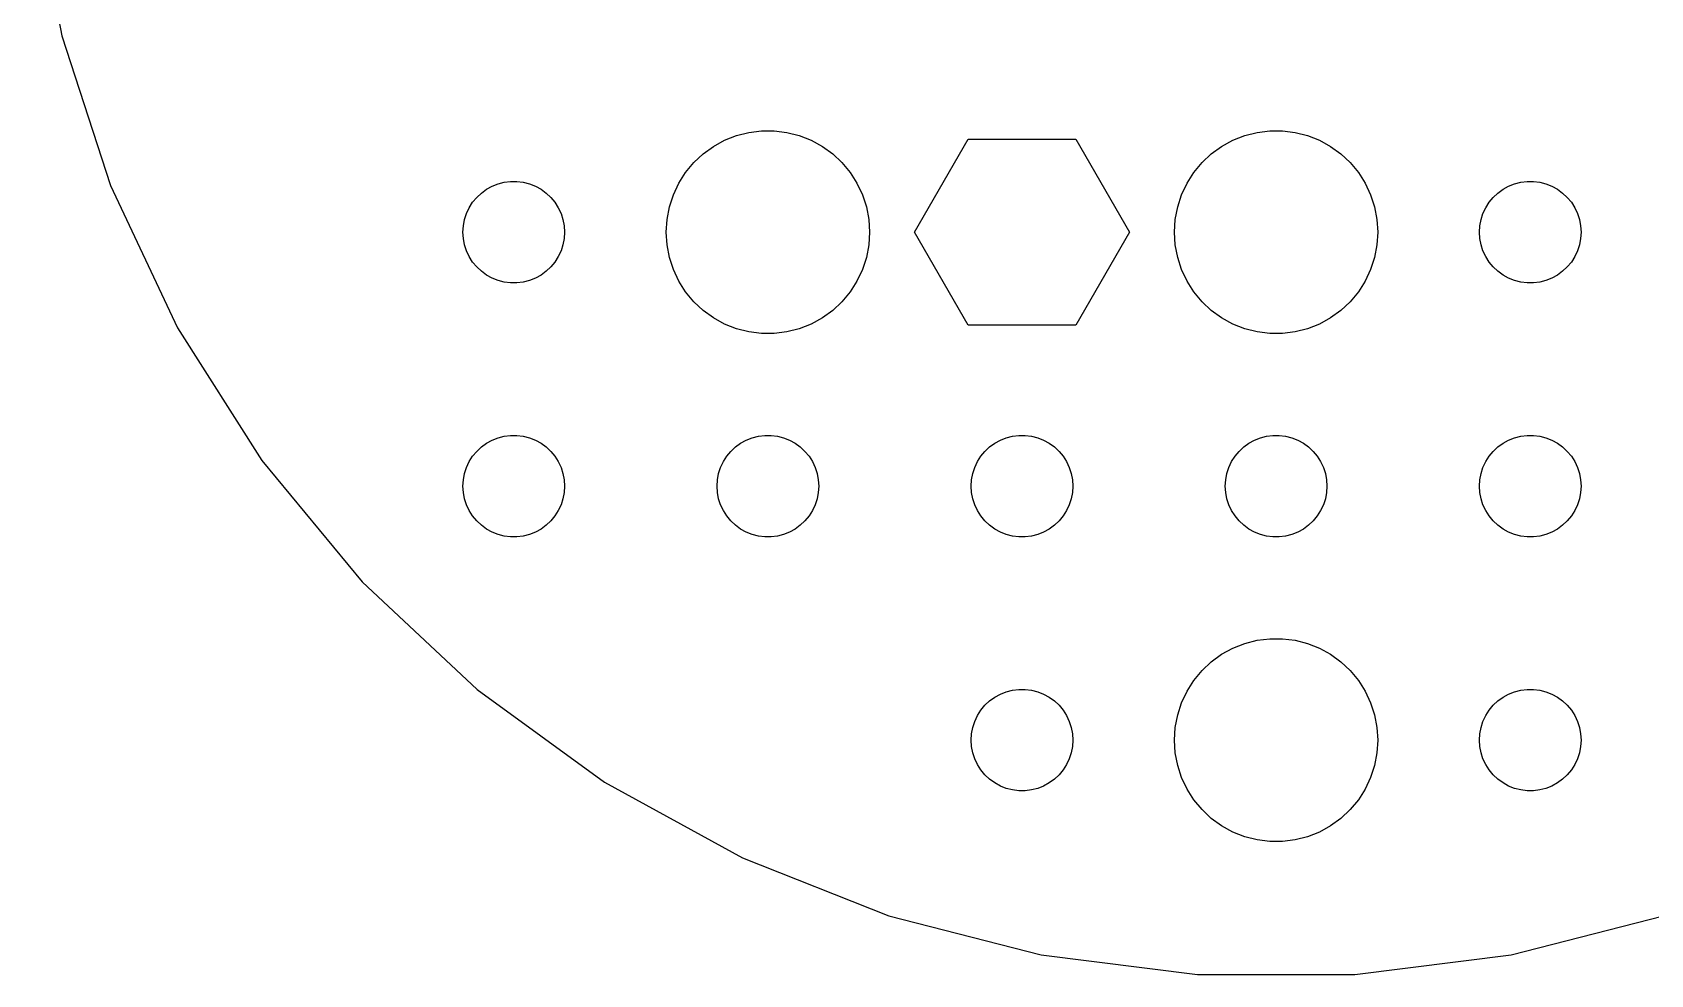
# Model space of a CAD drawing. Header units: metres. Extents: x -37 to 127, y -37 to 37.
# Drawn here: x 53.29 to 101.05, y -36.93 to -9.1 of the extents above; entities that cross this region are included whole.
import ezdxf

# ---------------------------------------------------------------- set-up
doc = ezdxf.new("R2010")
doc.units = ezdxf.units.M

msp = doc.modelspace()

# ---------------------------------------------------------------- linework, layer by layer
for p, q in [((53.2917, -4.63733), (54.1624, -9.20152)), ((54.1624, -9.20152), (55.5983, -13.6206)), ((73.3925, -12.467), (73.7227, -12.2855)), ((73.7227, -12.2855), (74.073, -12.1468)), ((74.073, -12.1468), (74.4379, -12.0531)), ((74.4379, -12.0531), (74.8116, -12.0059)), ((74.8116, -12.0059), (75.1884, -12.0059)), ((75.1884, -12.0059), (75.5621, -12.0531)), ((75.5621, -12.0531), (75.927, -12.1468)), ((75.927, -12.1468), (76.2773, -12.2855)), ((76.2773, -12.2855), (76.6075, -12.467)), ((79.3265, -15), (80.9133, -12.2517)), ((80.9133, -12.2517), (84.0867, -12.2517)), ((84.0867, -12.2517), (85.6735, -15)), ((88.3925, -12.467), (88.7227, -12.2855)), ((88.7227, -12.2855), (89.073, -12.1468)), ((89.073, -12.1468), (89.4379, -12.0531)), ((89.4379, -12.0531), (89.8116, -12.0059)), ((89.8116, -12.0059), (90.1884, -12.0059)), ((90.1884, -12.0059), (90.5621, -12.0531)), ((90.5621, -12.0531), (90.927, -12.1468)), ((90.927, -12.1468), (91.2773, -12.2855)), ((91.2773, -12.2855), (91.6075, -12.467)), ((72.8131, -12.9464), (73.0877, -12.6884)), ((73.0877, -12.6884), (73.3925, -12.467)), ((76.6075, -12.467), (76.9123, -12.6884)), ((76.9123, -12.6884), (77.1869, -12.9464)), ((87.8131, -12.9464), (88.0877, -12.6884)), ((88.0877, -12.6884), (88.3925, -12.467)), ((91.6075, -12.467), (91.9123, -12.6884)), ((91.9123, -12.6884), (92.1869, -12.9464)), ((72.3711, -13.5547), (72.573, -13.2366)), ((72.573, -13.2366), (72.8131, -12.9464)), ((77.1869, -12.9464), (77.427, -13.2366)), ((77.427, -13.2366), (77.6289, -13.5547)), ((87.3711, -13.5547), (87.573, -13.2366)), ((87.573, -13.2366), (87.8131, -12.9464)), ((92.1869, -12.9464), (92.427, -13.2366)), ((92.427, -13.2366), (92.6289, -13.5547)), ((55.5983, -13.6206), (57.5766, -17.8249)), ((66.4065, -13.9732), (66.5439, -13.8442)), ((66.5439, -13.8442), (66.6963, -13.7335)), ((66.6963, -13.7335), (66.8613, -13.6427)), ((66.8613, -13.6427), (67.0365, -13.5734)), ((67.0365, -13.5734), (67.2189, -13.5266)), ((67.2189, -13.5266), (67.4058, -13.5029)), ((67.4058, -13.5029), (67.5942, -13.5029)), ((67.5942, -13.5029), (67.7811, -13.5266)), ((67.7811, -13.5266), (67.9635, -13.5734)), ((67.9635, -13.5734), (68.1387, -13.6427)), ((68.1387, -13.6427), (68.3037, -13.7335)), ((68.3037, -13.7335), (68.4561, -13.8442)), ((68.4561, -13.8442), (68.5934, -13.9732)), ((72.2107, -13.8956), (72.3711, -13.5547)), ((77.6289, -13.5547), (77.7893, -13.8956)), ((87.2107, -13.8956), (87.3711, -13.5547)), ((92.6289, -13.5547), (92.7893, -13.8956)), ((96.4065, -13.9732), (96.5439, -13.8442)), ((96.5439, -13.8442), (96.6963, -13.7335)), ((96.6963, -13.7335), (96.8613, -13.6427)), ((96.8613, -13.6427), (97.0365, -13.5734)), ((97.0365, -13.5734), (97.2189, -13.5266)), ((97.2189, -13.5266), (97.4058, -13.5029)), ((97.4058, -13.5029), (97.5942, -13.5029)), ((97.5942, -13.5029), (97.7811, -13.5266)), ((97.7811, -13.5266), (97.9635, -13.5734)), ((97.9635, -13.5734), (98.1387, -13.6427)), ((98.1387, -13.6427), (98.3037, -13.7335)), ((98.3037, -13.7335), (98.4561, -13.8442)), ((98.4561, -13.8442), (98.5934, -13.9732)), ((66.1053, -14.4478), (66.1855, -14.2774)), ((66.1855, -14.2774), (66.2865, -14.1183)), ((66.2865, -14.1183), (66.4065, -13.9732)), ((68.5934, -13.9732), (68.7135, -14.1183)), ((68.7135, -14.1183), (68.8145, -14.2774)), ((68.8145, -14.2774), (68.8947, -14.4478)), ((72.0237, -14.624), (72.0943, -14.2539)), ((72.0943, -14.2539), (72.2107, -13.8956)), ((77.7893, -13.8956), (77.9057, -14.2539)), ((77.9057, -14.2539), (77.9763, -14.624)), ((87.0237, -14.624), (87.0943, -14.2539)), ((87.0943, -14.2539), (87.2107, -13.8956)), ((92.7893, -13.8956), (92.9057, -14.2539)), ((92.9057, -14.2539), (92.9763, -14.624)), ((96.1053, -14.4478), (96.1855, -14.2774)), ((96.1855, -14.2774), (96.2865, -14.1183)), ((96.2865, -14.1183), (96.4065, -13.9732)), ((98.5934, -13.9732), (98.7135, -14.1183)), ((98.7135, -14.1183), (98.8145, -14.2774)), ((98.8145, -14.2774), (98.8947, -14.4478)), ((66.0118, -14.812), (66.0471, -14.627)), ((66.0471, -14.627), (66.1053, -14.4478)), ((68.8947, -14.4478), (68.9529, -14.627)), ((68.9529, -14.627), (68.9882, -14.812)), ((72, -15), (72.0237, -14.624)), ((77.9763, -14.624), (78, -15)), ((87, -15), (87.0237, -14.624)), ((92.9763, -14.624), (93, -15)), ((96.0118, -14.812), (96.0471, -14.627)), ((96.0471, -14.627), (96.1053, -14.4478)), ((98.8947, -14.4478), (98.9529, -14.627)), ((98.9529, -14.627), (98.9882, -14.812)), ((66, -15), (66.0118, -14.812)), ((66.0118, -15.188), (66, -15)), ((66.0471, -15.373), (66.0118, -15.188)), ((68.9882, -15.188), (68.9529, -15.373)), ((68.9882, -14.812), (69, -15)), ((69, -15), (68.9882, -15.188)), ((72.0237, -15.376), (72, -15)), ((78, -15), (77.9763, -15.376)), ((80.9133, -17.7483), (79.3265, -15)), ((85.6735, -15), (84.0867, -17.7483)), ((87.0237, -15.376), (87, -15)), ((93, -15), (92.9763, -15.376)), ((96, -15), (96.0118, -14.812)), ((96.0118, -15.188), (96, -15)), ((96.0471, -15.373), (96.0118, -15.188)), ((98.9882, -15.188), (98.9529, -15.373)), ((98.9882, -14.812), (99, -15)), ((99, -15), (98.9882, -15.188)), ((66.1053, -15.5522), (66.0471, -15.373)), ((66.1855, -15.7226), (66.1053, -15.5522)), ((66.2865, -15.8817), (66.1855, -15.7226)), ((68.8145, -15.7226), (68.7135, -15.8817)), ((68.8947, -15.5522), (68.8145, -15.7226)), ((68.9529, -15.373), (68.8947, -15.5522)), ((72.0943, -15.7461), (72.0237, -15.376)), ((72.2107, -16.1044), (72.0943, -15.7461)), ((77.9057, -15.7461), (77.7893, -16.1044)), ((77.9763, -15.376), (77.9057, -15.7461)), ((87.0943, -15.7461), (87.0237, -15.376)), ((87.2107, -16.1044), (87.0943, -15.7461)), ((92.9057, -15.7461), (92.7893, -16.1044)), ((92.9763, -15.376), (92.9057, -15.7461)), ((96.1053, -15.5522), (96.0471, -15.373)), ((96.1855, -15.7226), (96.1053, -15.5522)), ((96.2865, -15.8817), (96.1855, -15.7226)), ((98.8145, -15.7226), (98.7135, -15.8817)), ((98.8947, -15.5522), (98.8145, -15.7226)), ((98.9529, -15.373), (98.8947, -15.5522)), ((66.4065, -16.0268), (66.2865, -15.8817)), ((66.5439, -16.1558), (66.4065, -16.0268)), ((66.6963, -16.2665), (66.5439, -16.1558)), ((68.4561, -16.1558), (68.3037, -16.2665)), ((68.5934, -16.0268), (68.4561, -16.1558)), ((68.7135, -15.8817), (68.5934, -16.0268)), ((72.3711, -16.4453), (72.2107, -16.1044)), ((77.7893, -16.1044), (77.6289, -16.4453)), ((87.3711, -16.4453), (87.2107, -16.1044)), ((92.7893, -16.1044), (92.6289, -16.4453)), ((96.4065, -16.0268), (96.2865, -15.8817)), ((96.5439, -16.1558), (96.4065, -16.0268)), ((96.6963, -16.2665), (96.5439, -16.1558)), ((98.4561, -16.1558), (98.3037, -16.2665)), ((98.5934, -16.0268), (98.4561, -16.1558)), ((98.7135, -15.8817), (98.5934, -16.0268)), ((66.8613, -16.3572), (66.6963, -16.2665)), ((67.0365, -16.4266), (66.8613, -16.3572)), ((67.2189, -16.4734), (67.0365, -16.4266)), ((67.4058, -16.497), (67.2189, -16.4734)), ((67.5942, -16.497), (67.4058, -16.497)), ((67.7811, -16.4734), (67.5942, -16.497)), ((67.9635, -16.4266), (67.7811, -16.4734)), ((68.1387, -16.3572), (67.9635, -16.4266)), ((68.3037, -16.2665), (68.1387, -16.3572)), ((72.573, -16.7634), (72.3711, -16.4453)), ((77.6289, -16.4453), (77.427, -16.7634)), ((87.573, -16.7634), (87.3711, -16.4453)), ((92.6289, -16.4453), (92.427, -16.7634)), ((96.8613, -16.3572), (96.6963, -16.2665)), ((97.0365, -16.4266), (96.8613, -16.3572)), ((97.2189, -16.4734), (97.0365, -16.4266)), ((97.4058, -16.497), (97.2189, -16.4734)), ((97.5942, -16.497), (97.4058, -16.497)), ((97.7811, -16.4734), (97.5942, -16.497)), ((97.9635, -16.4266), (97.7811, -16.4734)), ((98.1387, -16.3572), (97.9635, -16.4266)), ((98.3037, -16.2665), (98.1387, -16.3572)), ((72.8131, -17.0536), (72.573, -16.7634)), ((73.0877, -17.3115), (72.8131, -17.0536)), ((77.1869, -17.0536), (76.9123, -17.3115)), ((77.427, -16.7634), (77.1869, -17.0536)), ((87.8131, -17.0536), (87.573, -16.7634)), ((88.0877, -17.3115), (87.8131, -17.0536)), ((92.1869, -17.0536), (91.9123, -17.3115)), ((92.427, -16.7634), (92.1869, -17.0536)), ((73.3925, -17.533), (73.0877, -17.3115)), ((73.7227, -17.7145), (73.3925, -17.533)), ((76.6075, -17.533), (76.2773, -17.7145)), ((76.9123, -17.3115), (76.6075, -17.533)), ((88.3925, -17.533), (88.0877, -17.3115)), ((88.7227, -17.7145), (88.3925, -17.533)), ((91.6075, -17.533), (91.2773, -17.7145)), ((91.9123, -17.3115), (91.6075, -17.533)), ((57.5766, -17.8249), (60.0664, -21.748)), ((74.073, -17.8532), (73.7227, -17.7145)), ((74.4379, -17.9469), (74.073, -17.8532)), ((74.8116, -17.9941), (74.4379, -17.9469)), ((75.1884, -17.9941), (74.8116, -17.9941)), ((75.5621, -17.9469), (75.1884, -17.9941)), ((75.927, -17.8532), (75.5621, -17.9469)), ((76.2773, -17.7145), (75.927, -17.8532)), ((84.0867, -17.7483), (80.9133, -17.7483)), ((89.073, -17.8532), (88.7227, -17.7145)), ((89.4379, -17.9469), (89.073, -17.8532)), ((89.8116, -17.9941), (89.4379, -17.9469)), ((90.1884, -17.9941), (89.8116, -17.9941)), ((90.5621, -17.9469), (90.1884, -17.9941)), ((90.927, -17.8532), (90.5621, -17.9469)), ((91.2773, -17.7145), (90.927, -17.8532)), ((67.2189, -21.0266), (67.4058, -21.003)), ((67.4058, -21.003), (67.5942, -21.003)), ((67.5942, -21.003), (67.7811, -21.0266)), ((74.7189, -21.0266), (74.9058, -21.003)), ((74.9058, -21.003), (75.0942, -21.003)), ((75.0942, -21.003), (75.2811, -21.0266)), ((82.2189, -21.0266), (82.4058, -21.003)), ((82.4058, -21.003), (82.5942, -21.003)), ((82.5942, -21.003), (82.7811, -21.0266)), ((89.7189, -21.0266), (89.9058, -21.003)), ((89.9058, -21.003), (90.0942, -21.003)), ((90.0942, -21.003), (90.2811, -21.0266)), ((97.2189, -21.0266), (97.4058, -21.003)), ((97.4058, -21.003), (97.5942, -21.003)), ((97.5942, -21.003), (97.7811, -21.0266)), ((66.2865, -21.6183), (66.4065, -21.4732)), ((66.4065, -21.4732), (66.5439, -21.3442)), ((66.5439, -21.3442), (66.6963, -21.2335)), ((66.6963, -21.2335), (66.8613, -21.1427)), ((66.8613, -21.1427), (67.0365, -21.0734)), ((67.0365, -21.0734), (67.2189, -21.0266)), ((67.7811, -21.0266), (67.9635, -21.0734)), ((67.9635, -21.0734), (68.1387, -21.1427)), ((68.1387, -21.1427), (68.3037, -21.2335)), ((68.3037, -21.2335), (68.4561, -21.3442)), ((68.4561, -21.3442), (68.5934, -21.4732)), ((68.5934, -21.4732), (68.7135, -21.6183)), ((73.7865, -21.6183), (73.9065, -21.4732)), ((73.9065, -21.4732), (74.0439, -21.3442)), ((74.0439, -21.3442), (74.1963, -21.2335)), ((74.1963, -21.2335), (74.3613, -21.1427)), ((74.3613, -21.1427), (74.5365, -21.0734)), ((74.5365, -21.0734), (74.7189, -21.0266)), ((75.2811, -21.0266), (75.4635, -21.0734)), ((75.4635, -21.0734), (75.6387, -21.1427)), ((75.6387, -21.1427), (75.8037, -21.2335)), ((75.8037, -21.2335), (75.9561, -21.3442)), ((75.9561, -21.3442), (76.0934, -21.4732)), ((76.0934, -21.4732), (76.2135, -21.6183)), ((81.2865, -21.6183), (81.4065, -21.4732)), ((81.4065, -21.4732), (81.5439, -21.3442)), ((81.5439, -21.3442), (81.6963, -21.2335)), ((81.6963, -21.2335), (81.8613, -21.1427)), ((81.8613, -21.1427), (82.0365, -21.0734)), ((82.0365, -21.0734), (82.2189, -21.0266)), ((82.7811, -21.0266), (82.9635, -21.0734)), ((82.9635, -21.0734), (83.1387, -21.1427)), ((83.1387, -21.1427), (83.3037, -21.2335)), ((83.3037, -21.2335), (83.4561, -21.3442)), ((83.4561, -21.3442), (83.5934, -21.4732)), ((83.5934, -21.4732), (83.7135, -21.6183)), ((88.7865, -21.6183), (88.9065, -21.4732)), ((88.9065, -21.4732), (89.0439, -21.3442)), ((89.0439, -21.3442), (89.1963, -21.2335)), ((89.1963, -21.2335), (89.3613, -21.1427)), ((89.3613, -21.1427), (89.5365, -21.0734)), ((89.5365, -21.0734), (89.7189, -21.0266)), ((90.2811, -21.0266), (90.4635, -21.0734)), ((90.4635, -21.0734), (90.6387, -21.1427)), ((90.6387, -21.1427), (90.8037, -21.2335)), ((90.8037, -21.2335), (90.9561, -21.3442)), ((90.9561, -21.3442), (91.0934, -21.4732)), ((91.0934, -21.4732), (91.2135, -21.6183)), ((96.2865, -21.6183), (96.4065, -21.4732)), ((96.4065, -21.4732), (96.5439, -21.3442)), ((96.5439, -21.3442), (96.6963, -21.2335)), ((96.6963, -21.2335), (96.8613, -21.1427)), ((96.8613, -21.1427), (97.0365, -21.0734)), ((97.0365, -21.0734), (97.2189, -21.0266)), ((97.7811, -21.0266), (97.9635, -21.0734)), ((97.9635, -21.0734), (98.1387, -21.1427)), ((98.1387, -21.1427), (98.3037, -21.2335)), ((98.3037, -21.2335), (98.4561, -21.3442)), ((98.4561, -21.3442), (98.5934, -21.4732)), ((98.5934, -21.4732), (98.7135, -21.6183)), ((60.0664, -21.748), (63.0282, -25.3282)), ((66.0471, -22.127), (66.1053, -21.9478)), ((66.1053, -21.9478), (66.1855, -21.7774)), ((66.1855, -21.7774), (66.2865, -21.6183)), ((68.7135, -21.6183), (68.8145, -21.7774)), ((68.8145, -21.7774), (68.8947, -21.9478)), ((68.8947, -21.9478), (68.9529, -22.127)), ((73.5471, -22.127), (73.6053, -21.9478)), ((73.6053, -21.9478), (73.6855, -21.7774)), ((73.6855, -21.7774), (73.7865, -21.6183)), ((76.2135, -21.6183), (76.3145, -21.7774)), ((76.3145, -21.7774), (76.3947, -21.9478)), ((76.3947, -21.9478), (76.4529, -22.127)), ((81.0471, -22.127), (81.1053, -21.9478)), ((81.1053, -21.9478), (81.1855, -21.7774)), ((81.1855, -21.7774), (81.2865, -21.6183)), ((83.7135, -21.6183), (83.8145, -21.7774)), ((83.8145, -21.7774), (83.8947, -21.9478)), ((83.8947, -21.9478), (83.9529, -22.127)), ((88.5471, -22.127), (88.6053, -21.9478)), ((88.6053, -21.9478), (88.6855, -21.7774)), ((88.6855, -21.7774), (88.7865, -21.6183)), ((91.2135, -21.6183), (91.3145, -21.7774)), ((91.3145, -21.7774), (91.3947, -21.9478)), ((91.3947, -21.9478), (91.4529, -22.127)), ((96.0471, -22.127), (96.1053, -21.9478)), ((96.1053, -21.9478), (96.1855, -21.7774)), ((96.1855, -21.7774), (96.2865, -21.6183)), ((98.7135, -21.6183), (98.8145, -21.7774)), ((98.8145, -21.7774), (98.8947, -21.9478)), ((98.8947, -21.9478), (98.9529, -22.127)), ((66, -22.5), (66.0118, -22.312)), ((66.0118, -22.312), (66.0471, -22.127)), ((68.9529, -22.127), (68.9882, -22.312)), ((68.9882, -22.312), (69, -22.5)), ((73.5, -22.5), (73.5118, -22.312)), ((73.5118, -22.312), (73.5471, -22.127)), ((76.4529, -22.127), (76.4882, -22.312)), ((76.4882, -22.312), (76.5, -22.5)), ((81, -22.5), (81.0118, -22.312)), ((81.0118, -22.312), (81.0471, -22.127)), ((83.9529, -22.127), (83.9882, -22.312)), ((83.9882, -22.312), (84, -22.5)), ((88.5, -22.5), (88.5118, -22.312)), ((88.5118, -22.312), (88.5471, -22.127)), ((91.4529, -22.127), (91.4882, -22.312)), ((91.4882, -22.312), (91.5, -22.5)), ((96, -22.5), (96.0118, -22.312)), ((96.0118, -22.312), (96.0471, -22.127)), ((98.9529, -22.127), (98.9882, -22.312)), ((98.9882, -22.312), (99, -22.5)), ((66.0118, -22.688), (66, -22.5)), ((66.0471, -22.873), (66.0118, -22.688)), ((66.1053, -23.0522), (66.0471, -22.873)), ((68.9529, -22.873), (68.8947, -23.0522)), ((68.9882, -22.688), (68.9529, -22.873)), ((69, -22.5), (68.9882, -22.688)), ((73.5118, -22.688), (73.5, -22.5)), ((73.5471, -22.873), (73.5118, -22.688)), ((73.6053, -23.0522), (73.5471, -22.873)), ((76.4529, -22.873), (76.3947, -23.0522)), ((76.4882, -22.688), (76.4529, -22.873)), ((76.5, -22.5), (76.4882, -22.688)), ((81.0118, -22.688), (81, -22.5)), ((81.0471, -22.873), (81.0118, -22.688)), ((81.1053, -23.0522), (81.0471, -22.873)), ((83.9529, -22.873), (83.8947, -23.0522)), ((83.9882, -22.688), (83.9529, -22.873)), ((84, -22.5), (83.9882, -22.688)), ((88.5118, -22.688), (88.5, -22.5)), ((88.5471, -22.873), (88.5118, -22.688)), ((88.6053, -23.0522), (88.5471, -22.873)), ((91.4529, -22.873), (91.3947, -23.0522)), ((91.4882, -22.688), (91.4529, -22.873)), ((91.5, -22.5), (91.4882, -22.688)), ((96.0118, -22.688), (96, -22.5)), ((96.0471, -22.873), (96.0118, -22.688)), ((96.1053, -23.0522), (96.0471, -22.873)), ((98.9529, -22.873), (98.8947, -23.0522)), ((98.9882, -22.688), (98.9529, -22.873)), ((99, -22.5), (98.9882, -22.688)), ((66.1855, -23.2226), (66.1053, -23.0522)), ((66.2865, -23.3817), (66.1855, -23.2226)), ((66.4065, -23.5268), (66.2865, -23.3817)), ((68.7135, -23.3817), (68.5934, -23.5268)), ((68.8145, -23.2226), (68.7135, -23.3817)), ((68.8947, -23.0522), (68.8145, -23.2226)), ((73.6855, -23.2226), (73.6053, -23.0522)), ((73.7865, -23.3817), (73.6855, -23.2226)), ((73.9065, -23.5268), (73.7865, -23.3817)), ((76.2135, -23.3817), (76.0934, -23.5268)), ((76.3145, -23.2226), (76.2135, -23.3817)), ((76.3947, -23.0522), (76.3145, -23.2226)), ((81.1855, -23.2226), (81.1053, -23.0522)), ((81.2865, -23.3817), (81.1855, -23.2226)), ((81.4065, -23.5268), (81.2865, -23.3817)), ((83.7135, -23.3817), (83.5934, -23.5268)), ((83.8145, -23.2226), (83.7135, -23.3817)), ((83.8947, -23.0522), (83.8145, -23.2226)), ((88.6855, -23.2226), (88.6053, -23.0522)), ((88.7865, -23.3817), (88.6855, -23.2226)), ((88.9065, -23.5268), (88.7865, -23.3817)), ((91.2135, -23.3817), (91.0934, -23.5268)), ((91.3145, -23.2226), (91.2135, -23.3817)), ((91.3947, -23.0522), (91.3145, -23.2226)), ((96.1855, -23.2226), (96.1053, -23.0522)), ((96.2865, -23.3817), (96.1855, -23.2226)), ((96.4065, -23.5268), (96.2865, -23.3817)), ((98.7135, -23.3817), (98.5934, -23.5268)), ((98.8145, -23.2226), (98.7135, -23.3817)), ((98.8947, -23.0522), (98.8145, -23.2226)), ((66.5439, -23.6558), (66.4065, -23.5268)), ((66.6963, -23.7665), (66.5439, -23.6558)), ((66.8613, -23.8572), (66.6963, -23.7665)), ((67.0365, -23.9266), (66.8613, -23.8572)), ((68.1387, -23.8572), (67.9635, -23.9266)), ((68.3037, -23.7665), (68.1387, -23.8572)), ((68.4561, -23.6558), (68.3037, -23.7665)), ((68.5934, -23.5268), (68.4561, -23.6558)), ((74.0439, -23.6558), (73.9065, -23.5268)), ((74.1963, -23.7665), (74.0439, -23.6558)), ((74.3613, -23.8572), (74.1963, -23.7665)), ((74.5365, -23.9266), (74.3613, -23.8572)), ((75.6387, -23.8572), (75.4635, -23.9266)), ((75.8037, -23.7665), (75.6387, -23.8572)), ((75.9561, -23.6558), (75.8037, -23.7665)), ((76.0934, -23.5268), (75.9561, -23.6558)), ((81.5439, -23.6558), (81.4065, -23.5268)), ((81.6963, -23.7665), (81.5439, -23.6558)), ((81.8613, -23.8572), (81.6963, -23.7665)), ((82.0365, -23.9266), (81.8613, -23.8572)), ((83.1387, -23.8572), (82.9635, -23.9266)), ((83.3037, -23.7665), (83.1387, -23.8572)), ((83.4561, -23.6558), (83.3037, -23.7665)), ((83.5934, -23.5268), (83.4561, -23.6558)), ((89.0439, -23.6558), (88.9065, -23.5268)), ((89.1963, -23.7665), (89.0439, -23.6558)), ((89.3613, -23.8572), (89.1963, -23.7665)), ((89.5365, -23.9266), (89.3613, -23.8572)), ((90.6387, -23.8572), (90.4635, -23.9266)), ((90.8037, -23.7665), (90.6387, -23.8572)), ((90.9561, -23.6558), (90.8037, -23.7665)), ((91.0934, -23.5268), (90.9561, -23.6558)), ((96.5439, -23.6558), (96.4065, -23.5268)), ((96.6963, -23.7665), (96.5439, -23.6558)), ((96.8613, -23.8572), (96.6963, -23.7665)), ((97.0365, -23.9266), (96.8613, -23.8572)), ((98.1387, -23.8572), (97.9635, -23.9266)), ((98.3037, -23.7665), (98.1387, -23.8572)), ((98.4561, -23.6558), (98.3037, -23.7665)), ((98.5934, -23.5268), (98.4561, -23.6558)), ((67.2189, -23.9734), (67.0365, -23.9266)), ((67.4058, -23.997), (67.2189, -23.9734)), ((67.5942, -23.997), (67.4058, -23.997)), ((67.7811, -23.9734), (67.5942, -23.997)), ((67.9635, -23.9266), (67.7811, -23.9734)), ((74.7189, -23.9734), (74.5365, -23.9266)), ((74.9058, -23.997), (74.7189, -23.9734)), ((75.0942, -23.997), (74.9058, -23.997)), ((75.2811, -23.9734), (75.0942, -23.997)), ((75.4635, -23.9266), (75.2811, -23.9734)), ((82.2189, -23.9734), (82.0365, -23.9266)), ((82.4058, -23.997), (82.2189, -23.9734)), ((82.5942, -23.997), (82.4058, -23.997)), ((82.7811, -23.9734), (82.5942, -23.997)), ((82.9635, -23.9266), (82.7811, -23.9734)), ((89.7189, -23.9734), (89.5365, -23.9266)), ((89.9058, -23.997), (89.7189, -23.9734)), ((90.0942, -23.997), (89.9058, -23.997)), ((90.2811, -23.9734), (90.0942, -23.997)), ((90.4635, -23.9266), (90.2811, -23.9734)), ((97.2189, -23.9734), (97.0365, -23.9266)), ((97.4058, -23.997), (97.2189, -23.9734)), ((97.5942, -23.997), (97.4058, -23.997)), ((97.7811, -23.9734), (97.5942, -23.997)), ((97.9635, -23.9266), (97.7811, -23.9734)), ((63.0282, -25.3282), (66.4153, -28.509)), ((88.7227, -27.2855), (89.073, -27.1468)), ((89.073, -27.1468), (89.4379, -27.0531)), ((89.4379, -27.0531), (89.8116, -27.0059)), ((89.8116, -27.0059), (90.1884, -27.0059)), ((90.1884, -27.0059), (90.5621, -27.0531)), ((90.5621, -27.0531), (90.927, -27.1468)), ((90.927, -27.1468), (91.2773, -27.2855)), ((87.8131, -27.9464), (88.0877, -27.6884)), ((88.0877, -27.6884), (88.3925, -27.467)), ((88.3925, -27.467), (88.7227, -27.2855)), ((91.2773, -27.2855), (91.6075, -27.467)), ((91.6075, -27.467), (91.9123, -27.6884)), ((91.9123, -27.6884), (92.1869, -27.9464)), ((87.573, -28.2366), (87.8131, -27.9464)), ((92.1869, -27.9464), (92.427, -28.2366)), ((66.4153, -28.509), (70.1744, -31.2401)), ((81.6963, -28.7335), (81.8613, -28.6427)), ((81.8613, -28.6427), (82.0365, -28.5734)), ((82.0365, -28.5734), (82.2189, -28.5266)), ((82.2189, -28.5266), (82.4058, -28.503)), ((82.4058, -28.503), (82.5942, -28.503)), ((82.5942, -28.503), (82.7811, -28.5266)), ((82.7811, -28.5266), (82.9635, -28.5734)), ((82.9635, -28.5734), (83.1387, -28.6427)), ((83.1387, -28.6427), (83.3037, -28.7335)), ((87.2107, -28.8956), (87.3711, -28.5547)), ((87.3711, -28.5547), (87.573, -28.2366)), ((92.427, -28.2366), (92.6289, -28.5547)), ((92.6289, -28.5547), (92.7893, -28.8956)), ((96.6963, -28.7335), (96.8613, -28.6427)), ((96.8613, -28.6427), (97.0365, -28.5734)), ((97.0365, -28.5734), (97.2189, -28.5266)), ((97.2189, -28.5266), (97.4058, -28.503)), ((97.4058, -28.503), (97.5942, -28.503)), ((97.5942, -28.503), (97.7811, -28.5266)), ((97.7811, -28.5266), (97.9635, -28.5734)), ((97.9635, -28.5734), (98.1387, -28.6427)), ((98.1387, -28.6427), (98.3037, -28.7335)), ((81.1855, -29.2774), (81.2865, -29.1183)), ((81.2865, -29.1183), (81.4065, -28.9732)), ((81.4065, -28.9732), (81.5439, -28.8442)), ((81.5439, -28.8442), (81.6963, -28.7335)), ((83.3037, -28.7335), (83.4561, -28.8442)), ((83.4561, -28.8442), (83.5934, -28.9732)), ((83.5934, -28.9732), (83.7135, -29.1183)), ((83.7135, -29.1183), (83.8145, -29.2774)), ((87.0943, -29.2539), (87.2107, -28.8956)), ((92.7893, -28.8956), (92.9057, -29.2539)), ((96.1855, -29.2774), (96.2865, -29.1183)), ((96.2865, -29.1183), (96.4065, -28.9732)), ((96.4065, -28.9732), (96.5439, -28.8442)), ((96.5439, -28.8442), (96.6963, -28.7335)), ((98.3037, -28.7335), (98.4561, -28.8442)), ((98.4561, -28.8442), (98.5934, -28.9732)), ((98.5934, -28.9732), (98.7135, -29.1183)), ((98.7135, -29.1183), (98.8145, -29.2774)), ((81.0471, -29.627), (81.1053, -29.4478)), ((81.1053, -29.4478), (81.1855, -29.2774)), ((83.8145, -29.2774), (83.8947, -29.4478)), ((83.8947, -29.4478), (83.9529, -29.627)), ((87.0237, -29.624), (87.0943, -29.2539)), ((92.9057, -29.2539), (92.9763, -29.624)), ((96.0471, -29.627), (96.1053, -29.4478)), ((96.1053, -29.4478), (96.1855, -29.2774)), ((98.8145, -29.2774), (98.8947, -29.4478)), ((98.8947, -29.4478), (98.9529, -29.627)), ((81, -30), (81.0118, -29.812)), ((81.0118, -30.188), (81, -30)), ((81.0118, -29.812), (81.0471, -29.627)), ((83.9529, -29.627), (83.9882, -29.812)), ((83.9882, -29.812), (84, -30)), ((84, -30), (83.9882, -30.188)), ((87, -30), (87.0237, -29.624)), ((87.0237, -30.376), (87, -30)), ((92.9763, -29.624), (93, -30)), ((93, -30), (92.9763, -30.376)), ((96, -30), (96.0118, -29.812)), ((96.0118, -30.188), (96, -30)), ((96.0118, -29.812), (96.0471, -29.627)), ((98.9529, -29.627), (98.9882, -29.812)), ((98.9882, -29.812), (99, -30)), ((99, -30), (98.9882, -30.188)), ((81.0471, -30.373), (81.0118, -30.188)), ((81.1053, -30.5522), (81.0471, -30.373)), ((81.1855, -30.7226), (81.1053, -30.5522)), ((83.8947, -30.5522), (83.8145, -30.7226)), ((83.9529, -30.373), (83.8947, -30.5522)), ((83.9882, -30.188), (83.9529, -30.373)), ((87.0943, -30.7461), (87.0237, -30.376)), ((92.9763, -30.376), (92.9057, -30.7461)), ((96.0471, -30.373), (96.0118, -30.188)), ((96.1053, -30.5522), (96.0471, -30.373)), ((96.1855, -30.7226), (96.1053, -30.5522)), ((98.8947, -30.5522), (98.8145, -30.7226)), ((98.9529, -30.373), (98.8947, -30.5522)), ((98.9882, -30.188), (98.9529, -30.373)), ((81.2865, -30.8817), (81.1855, -30.7226)), ((81.4065, -31.0268), (81.2865, -30.8817)), ((81.5439, -31.1558), (81.4065, -31.0268)), ((83.5934, -31.0268), (83.4561, -31.1558)), ((83.7135, -30.8817), (83.5934, -31.0268)), ((83.8145, -30.7226), (83.7135, -30.8817)), ((87.2107, -31.1044), (87.0943, -30.7461)), ((92.9057, -30.7461), (92.7893, -31.1044)), ((96.2865, -30.8817), (96.1855, -30.7226)), ((96.4065, -31.0268), (96.2865, -30.8817)), ((96.5439, -31.1558), (96.4065, -31.0268)), ((98.5934, -31.0268), (98.4561, -31.1558)), ((98.7135, -30.8817), (98.5934, -31.0268)), ((98.8145, -30.7226), (98.7135, -30.8817)), ((70.1744, -31.2401), (74.2462, -33.4786)), ((81.6963, -31.2665), (81.5439, -31.1558)), ((81.8613, -31.3572), (81.6963, -31.2665)), ((82.0365, -31.4266), (81.8613, -31.3572)), ((82.2189, -31.4734), (82.0365, -31.4266)), ((82.4058, -31.497), (82.2189, -31.4734)), ((82.5942, -31.497), (82.4058, -31.497)), ((82.7811, -31.4734), (82.5942, -31.497)), ((82.9635, -31.4266), (82.7811, -31.4734)), ((83.1387, -31.3572), (82.9635, -31.4266)), ((83.3037, -31.2665), (83.1387, -31.3572)), ((83.4561, -31.1558), (83.3037, -31.2665)), ((87.3711, -31.4453), (87.2107, -31.1044)), ((87.573, -31.7634), (87.3711, -31.4453)), ((92.6289, -31.4453), (92.427, -31.7634)), ((92.7893, -31.1044), (92.6289, -31.4453)), ((96.6963, -31.2665), (96.5439, -31.1558)), ((96.8613, -31.3572), (96.6963, -31.2665)), ((97.0365, -31.4266), (96.8613, -31.3572)), ((97.2189, -31.4734), (97.0365, -31.4266)), ((97.4058, -31.497), (97.2189, -31.4734)), ((97.5942, -31.497), (97.4058, -31.497)), ((97.7811, -31.4734), (97.5942, -31.497)), ((97.9635, -31.4266), (97.7811, -31.4734)), ((98.1387, -31.3572), (97.9635, -31.4266)), ((98.3037, -31.2665), (98.1387, -31.3572)), ((98.4561, -31.1558), (98.3037, -31.2665)), ((87.8131, -32.0536), (87.573, -31.7634)), ((92.427, -31.7634), (92.1869, -32.0536)), ((88.0877, -32.3115), (87.8131, -32.0536)), ((88.3925, -32.533), (88.0877, -32.3115)), ((91.9123, -32.3115), (91.6075, -32.533)), ((92.1869, -32.0536), (91.9123, -32.3115)), ((88.7227, -32.7145), (88.3925, -32.533)), ((89.073, -32.8532), (88.7227, -32.7145)), ((89.4379, -32.9469), (89.073, -32.8532)), ((89.8116, -32.9941), (89.4379, -32.9469)), ((90.5621, -32.9469), (90.1884, -32.9941)), ((90.927, -32.8532), (90.5621, -32.9469)), ((91.2773, -32.7145), (90.927, -32.8532)), ((91.6075, -32.533), (91.2773, -32.7145)), ((90.1884, -32.9941), (89.8116, -32.9941)), ((74.2462, -33.4786), (78.5664, -35.1891)), ((78.5664, -35.1891), (83.0669, -36.3446)), ((96.9331, -36.3446), (101.434, -35.1891)), ((83.0669, -36.3446), (87.6767, -36.927)), ((92.3232, -36.927), (96.9331, -36.3446)), ((87.6767, -36.927), (92.3232, -36.927))]:
    msp.add_line(p, q)

doc.saveas('drawing.dxf')
